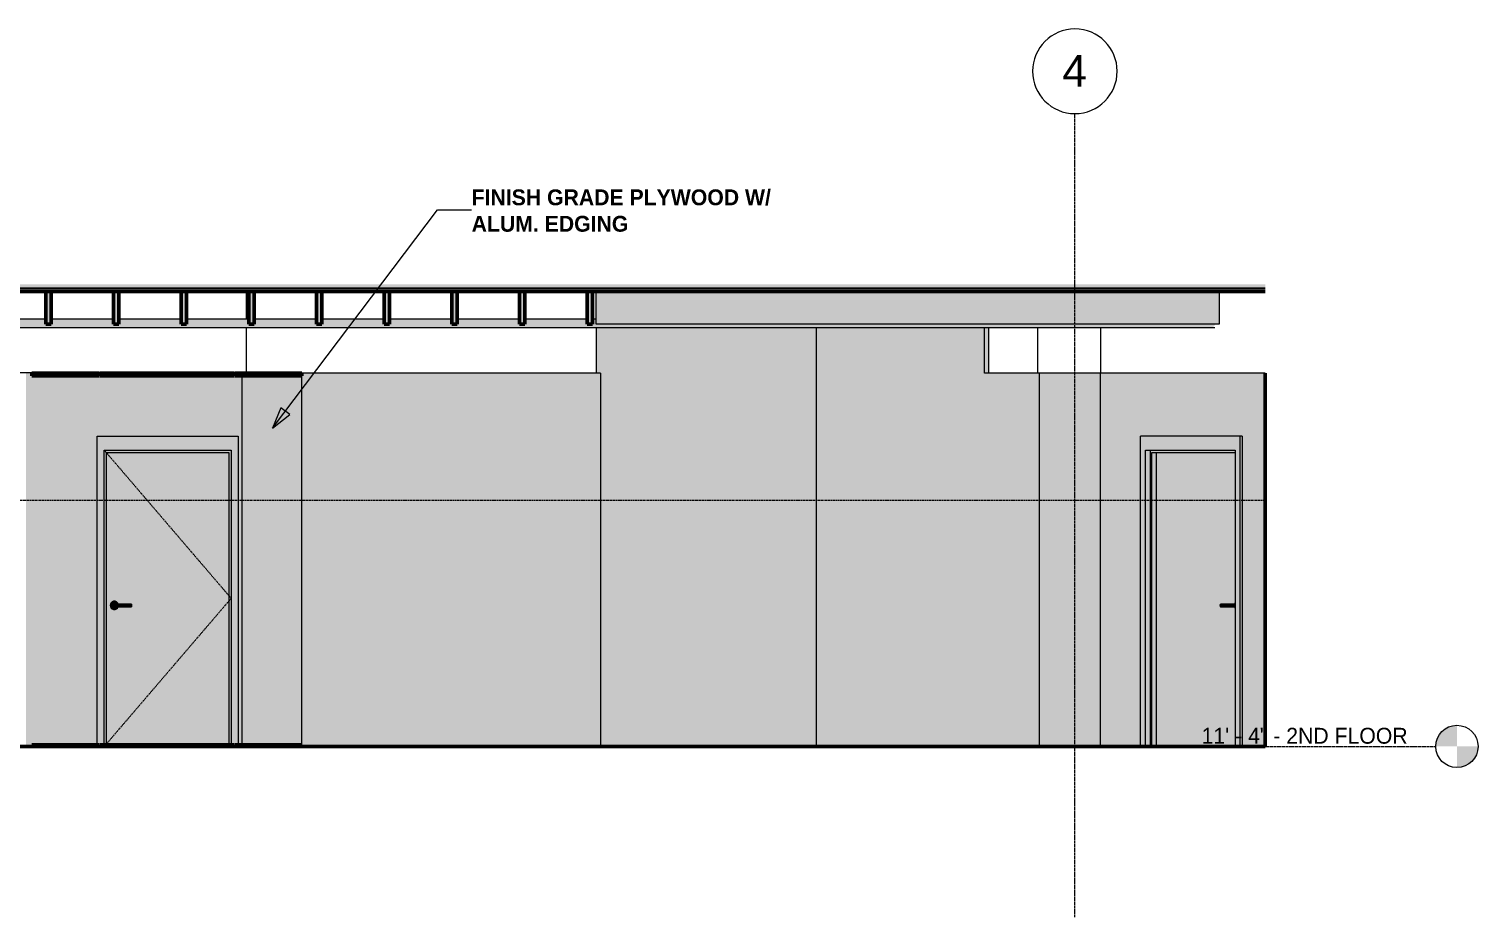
# Model space of a CAD drawing. Header units: inches. Extents: x 2871 to 9348, y -48 to 340.
# Drawn here: x 5856.7 to 6267.8, y 87.6 to 339.5 of the extents above; entities that cross this region are included whole.
import ezdxf

# ---------------------------------------------------------------- set-up
doc = ezdxf.new("R2010")
doc.units = ezdxf.units.IN
doc.header["$MEASUREMENT"] = 0
for name, pattern in [('Aligning Line 1_8_', [0.25, 0.125, -0.125]), ('Dash 1_16_', [0.125, 0.0625, -0.0625]), ('Grid Line 1_2_', [0.875, 0.5, -0.125, 0.125, -0.125])]:
    doc.linetypes.add(name, pattern=pattern)
for name, color, linetype, lineweight in [('0-2', 254, 'Continuous', 5), ('0-3', 165, 'Continuous', 5), ('0-7', 130, 'Continuous', 5), ('A-CLNG', 13, 'Continuous', 18), ('A-CLNG-2', 13, 'Continuous', 60), ('A-DOOR', 31, 'Continuous', 18), ('A-DOOR-4', 31, 'Continuous', 9), ('A-DOOR-6', 31, 'Dash 1_16_', 9), ('A-DOOR-FRAM', 31, 'Continuous', 9), ('A-DOOR-FRAM-3', 31, 'Continuous', 18), ('A-FLOR', 192, 'Continuous', 18), ('A-FLOR-3', 250, 'Continuous', 60), ('A-FLOR-4', 21, 'Continuous', 18), ('A-FLOR-5', 135, 'Continuous', 5), ('A-FLOR-6', 10, 'Continuous', 18), ('A-FLOR-8', 192, 'Continuous', 60), ('A-FLOR-LEVL', 51, 'Continuous', 9), ('A-FLOR-LEVL-1', 51, 'Grid Line 1_2_', 9), ('A-FLOR-LEVL-2', 9, 'Continuous', 9), ('A-FLOR-LEVL-3', 147, 'Continuous', 9), ('A-FLOR-MCUT-1', 10, 'Continuous', 18), ('A-FLOR-PATT-2', 253, 'Continuous', 9), ('A-WALL-4', 113, 'Continuous', 5), ('G-ANNO-SYMB-1', 147, 'Aligning Line 1_8_', 9), ('G-ANNO-TEXT', 231, 'Continuous', 9), ('I-WALL', 2, 'Continuous', 18), ('I-WALL-1', 2, 'Continuous', 5), ('I-WALL-2', 2, 'Continuous', 60), ('P-PIPE', 3, 'Continuous', 9), ('P-PIPE-1', 3, 'Continuous', 5), ('S-BEAM', 12, 'Continuous', 9), ('S-BEAM-1', 12, 'Continuous', 60), ('S-GRID-1', 1, 'Grid Line 1_2_', 9), ('S-GRID-IDEN', 1, 'Continuous', 9), ('S-GRID-IDEN-1', 147, 'Continuous', 9)]:
    doc.layers.add(name, color=color, linetype=linetype, lineweight=lineweight)
doc.styles.add('Arial', font='arial.ttf', dxfattribs={"height": 9})
doc.styles.add('Century Gothic', font='ufonts.com_century-gothic.ttf', dxfattribs={"height": 4.5})
doc.styles.add('Century Gothic_B', font='GOTHICB.TTF', dxfattribs={"height": 4.5})

# ---------------------------------------------------------------- blocks, each defined once
blk = doc.blocks.new('Level - Level Head - Circle-V23-Elevation 11 - a')
at = {"layer": 'A-FLOR-LEVL'}
h = blk.add_hatch(color=256, dxfattribs=at)
edge = h.paths.add_edge_path(flags=0)
edge.add_line((-2391.95, 136), (-2397.95, 136))
edge.add_arc((-2391.95, 136), 6, 90, 180, ccw=False)
edge.add_line((-2391.95, 142), (-2391.95, 136))
h = blk.add_hatch(color=256, dxfattribs=at)
edge = h.paths.add_edge_path(flags=0)
edge.add_line((-2391.95, 130), (-2391.95, 136))
edge.add_line((-2391.95, 136), (-2385.95, 136))
edge.add_arc((-2391.95, 136), 6, 270, 360, ccw=False)
at = {"layer": 'A-FLOR-LEVL-2'}
blk.add_circle((-2391.95, 136), 6, dxfattribs=at)
blk = doc.blocks.new('CTR - 2nd Phase_rvt-5-Elevation 11 - a')
at = {"layer": 'A-FLOR-LEVL-1'}
blk.add_line((-3547.3, 136), (-2397.95, 136), dxfattribs=at)
at = {"layer": '0-2'}
blk.add_blockref('Level - Level Head - Circle-V23-Elevation 11 - a', (0, 0), dxfattribs=at)
at = {"layer": 'A-FLOR-LEVL', "insert": (-2464.38, 141.28), "char_height": 4.5, "width": 73.629, "attachment_point": 1, "style": 'Century Gothic'}
blk.add_mtext('11\' - 4" - 2ND FLOOR', dxfattribs=at)
blk = doc.blocks.new('Level - Level Head - Circle-V24-Elevation 11 - a')
at = {"layer": 'A-FLOR-LEVL'}
h = blk.add_hatch(color=256, dxfattribs=at)
edge = h.paths.add_edge_path(flags=0)
edge.add_line((-2391.95, 136), (-2397.95, 136))
edge.add_arc((-2391.95, 136), 6, 90, 180, ccw=False)
edge.add_line((-2391.95, 142), (-2391.95, 136))
h = blk.add_hatch(color=256, dxfattribs=at)
edge = h.paths.add_edge_path(flags=0)
edge.add_line((-2391.95, 130), (-2391.95, 136))
edge.add_line((-2391.95, 136), (-2385.95, 136))
edge.add_arc((-2391.95, 136), 6, 270, 360, ccw=False)
at = {"layer": 'A-FLOR-LEVL-3'}
blk.add_circle((-2391.95, 136), 6, dxfattribs=at)
blk = doc.blocks.new('CTR - 1st Phase - Unit Layouts_rvt-5-Elevation 11 - a')
at = {"layer": 'A-FLOR-LEVL-1'}
blk.add_line((-3547.3, 136), (-2397.95, 136), dxfattribs=at)
at = {"layer": '0-3'}
blk.add_blockref('Level - Level Head - Circle-V24-Elevation 11 - a', (0, 0), dxfattribs=at)
at = {"layer": 'A-FLOR-LEVL', "insert": (-2464.38, 141.28), "char_height": 4.5, "width": 73.629, "attachment_point": 1, "style": 'Century Gothic'}
blk.add_mtext('11\' - 4" - 2ND FLOOR', dxfattribs=at)
blk = doc.blocks.new('Grid - Grid Head - Circle-50561-Elevation 11 - a')
at = {"layer": 'S-GRID-IDEN-1'}
for start, end in [(0, 180), (180, 360)]:
    blk.add_arc((-3481.32, 327.47), 12, start, end, dxfattribs=at)
blk = doc.blocks.new('CTR - 1st Phase - Shell_rvt-5-Elevation 11 - a')
at = {"layer": 'A-FLOR-4'}
blk.add_hatch(color=256, dxfattribs=at).paths.add_polyline_path([(-3498.93, 265), (-2446.32, 265), (-2446.32, 265.75), (-3498.93, 265.75)], flags=0)
at = {"layer": 'A-FLOR-5'}
blk.add_hatch(color=256, dxfattribs=at).paths.add_polyline_path([(-2454.54, 265.75), (-2446.32, 265.75), (-2446.32, 266), (-3498.93, 266), (-3498.92, 265.75), (-2459.41, 265.75)], flags=0)
at = {"layer": 'A-FLOR-PATT-2'}
h = blk.add_hatch(dxfattribs=at)
h.set_pattern_fill('FP_11', color=256, style=0, pattern_type=2)
h.set_pattern_definition([(0, (-2727.378, 0), (15.36, 3.84), [0.634, -10.886, 0.634, -10.886, -61.44]), (0, (-2727.378, 0), (15.36, 3.84), [-23.04, 0.634, -22.406, 0.634, -10.886, -26.88]), (0, (-2727.378, 0), (15.36, 3.84), [-57.6, 0.634, -7.046, 0.634, -18.566]), (120, (-2721.618, 1.92), (-11.005538, 11.38215), [0.634, -10.886, 0.634, -10.886, -61.44]), (120, (-2721.618, 1.92), (-11.005538, 11.38215), [-23.04, 0.634, -22.406, 0.634, -10.886, -26.88]), (120, (-2721.618, 1.92), (-11.005538, 11.38215), [-57.6, 0.634, -7.046, 0.634, -18.566]), (240, (-2719.698, 9.6), (-4.354462, -15.22215), [0.634, -10.886, 0.634, -10.886, -61.44]), (240, (-2719.698, 9.6), (-4.354462, -15.22215), [-23.04, 0.634, -22.406, 0.634, -10.886, -26.88]), (240, (-2719.698, 9.6), (-4.354462, -15.22215), [-57.6, 0.634, -7.046, 0.634, -18.566])])
h.paths.add_polyline_path([(-2964.4, 266), (-2446.32, 266), (-2446.32, 267.1), (-3498.93, 267.1), (-3498.93, 266), (-2972.62, 266)], flags=0)
at = {"layer": 'A-FLOR-3'}
for p, q in [((-3498.93, 265), (-2446.32, 265)), ((-2446.32, 136), (-3204.37, 136))]:
    blk.add_line(p, q, dxfattribs=at)
at = {"layer": 'A-FLOR-6'}
for p, q in [((-2735.45, 265), (-2735.45, 257.19)), ((-2735.45, 254.81), (-2735.45, 241.88)), ((-2636.17, 254.81), (-2636.17, 241.88)), ((-2524.7, 241.88), (-2524.7, 254.81)), ((-2510.94, 254.81), (-2510.94, 241.88)), ((-2493.02, 254.81), (-2493.02, 241.88))]:
    blk.add_line(p, q, dxfattribs=at)
at = {"layer": 'A-FLOR-LEVL-1'}
blk.add_line((-3547.3, 136), (-2397.95, 136), dxfattribs=at)
at = {"layer": 'A-FLOR-MCUT-1'}
for p, q in [((-2446.32, 266), (-3498.93, 266)), ((-2446.32, 265.75), (-3498.93, 265.75))]:
    blk.add_line(p, q, dxfattribs=at)
at = {"layer": 'G-ANNO-SYMB-1'}
blk.add_line((-2446.32, 205.76), (-3498.93, 205.76), dxfattribs=at)
at = {"layer": 'S-GRID-1'}
blk.add_line((-2500.32, 87.62), (-2500.32, 315.47), dxfattribs=at)
at = {"layer": '0-3'}
for name, p in [('Grid - Grid Head - Circle-50561-Elevation 11 - a', (981, 0)), ('Level - Level Head - Circle-V24-Elevation 11 - a', (0, 0))]:
    blk.add_blockref(name, p, dxfattribs=at)
at = {"layer": 'A-FLOR-LEVL', "insert": (-2464.38, 141.28), "char_height": 4.5, "width": 73.629, "attachment_point": 1, "style": 'Century Gothic'}
blk.add_mtext('11\' - 4" - 2ND FLOOR', dxfattribs=at)
at = {"layer": 'S-GRID-IDEN', "insert": (-2503.89, 332.12), "char_height": 9, "width": 8.484, "attachment_point": 1, "style": 'Arial'}
blk.add_mtext('4', dxfattribs=at)
blk = doc.blocks.new('CTR - 1st Phase -Stairs _ Elevators_rvt-5-Elevation 11 - a')
at = {"layer": 'A-FLOR-LEVL-1'}
blk.add_line((-3547.3, 136), (-2397.95, 136), dxfattribs=at)
at = {"layer": '0-3'}
blk.add_blockref('Level - Level Head - Circle-V24-Elevation 11 - a', (0, 0), dxfattribs=at)
at = {"layer": 'A-FLOR-LEVL', "insert": (-2464.38, 141.28), "char_height": 4.5, "width": 73.629, "attachment_point": 1, "style": 'Century Gothic'}
blk.add_mtext('11\' - 4" - 2ND FLOOR', dxfattribs=at)
blk = doc.blocks.new('Dimension Lumber - 2x10-V5-Elevation 11 - a')
at = {"layer": 'S-BEAM'}
blk.add_hatch(color=256, dxfattribs=at).paths.add_polyline_path([(-3195.45, 255.75), (-3193.95, 255.75), (-3193.95, 265), (-3195.45, 265), (-3195.45, 255.93)], flags=0)
at = {"layer": 'S-BEAM-1'}
for p, q in [((-3193.95, 265), (-3195.45, 265)), ((-3195.45, 265), (-3195.45, 255.75)), ((-3193.95, 255.75), (-3193.95, 265)), ((-3195.45, 255.75), (-3193.95, 255.75))]:
    blk.add_line(p, q, dxfattribs=at)
blk = doc.blocks.new('Dimension Lumber - 2x10-2055079-Elevation 11 - a')
at = {"layer": 'S-BEAM'}
blk.add_hatch(color=256, dxfattribs=at).paths.add_polyline_path([(-3080.26, 255.75), (-3078.76, 255.75), (-3078.76, 265), (-3080.26, 265), (-3080.26, 255.89)], flags=0)
at = {"layer": 'S-BEAM-1'}
for p, q in [((-3078.76, 265), (-3080.26, 265)), ((-3080.26, 265), (-3080.26, 255.75)), ((-3078.76, 255.75), (-3078.76, 265)), ((-3080.26, 255.75), (-3078.76, 255.75))]:
    blk.add_line(p, q, dxfattribs=at)
blk = doc.blocks.new('Dimension Lumber - 2x10-2055077-Elevation 11 - a')
at = {"layer": 'S-BEAM'}
blk.add_hatch(color=256, dxfattribs=at).paths.add_polyline_path([(-3253.05, 255.75), (-3251.55, 255.75), (-3251.55, 265), (-3253.05, 265), (-3253.05, 255.94)], flags=0)
at = {"layer": 'S-BEAM-1'}
for p, q in [((-3251.55, 265), (-3253.05, 265)), ((-3253.05, 265), (-3253.05, 255.75)), ((-3251.55, 255.75), (-3251.55, 265)), ((-3253.05, 255.75), (-3251.55, 255.75))]:
    blk.add_line(p, q, dxfattribs=at)
blk = doc.blocks.new('Dimension Lumber - 2x10-2055076-Elevation 11 - a')
at = {"layer": 'S-BEAM'}
blk.add_hatch(color=256, dxfattribs=at).paths.add_polyline_path([(-3386.88, 255.75), (-3385.94, 255.75), (-3385.94, 265), (-3387.44, 265), (-3387.44, 255.75)], flags=0)
at = {"layer": 'S-BEAM-1'}
for p, q in [((-3385.94, 265), (-3387.44, 265)), ((-3387.44, 265), (-3387.44, 255.75)), ((-3385.94, 255.75), (-3385.94, 265)), ((-3387.44, 255.75), (-3385.94, 255.75))]:
    blk.add_line(p, q, dxfattribs=at)
blk = doc.blocks.new('Dimension Lumber - 2x10-2069432-Elevation 11 - a')
at = {"layer": 'S-BEAM'}
blk.add_hatch(color=256, dxfattribs=at).paths.add_polyline_path([(-2548.08, 255.75), (-2459.41, 255.75), (-2459.41, 265), (-2636.17, 265), (-2636.17, 255.75), (-2549.11, 255.75)], flags=0)
for p, q in [((-2636.17, 255.75), (-2636.17, 265)), ((-2459.41, 265), (-2459.41, 255.75)), ((-2459.41, 255.75), (-2636.17, 255.75))]:
    blk.add_line(p, q, dxfattribs=at)
blk = doc.blocks.new('HOLLOW METAL - UNIT DOOR-1758958-Elevation 11 - a')
at = {"layer": 'A-DOOR'}
for points in [[(-2477.13, 136), (-2454.81, 136), (-2454.81, 175.16), (-2454.95, 175.41), (-2455.02, 175.61), (-2458.96, 175.62), (-2459.03, 175.66), (-2459.08, 175.72), (-2459.16, 175.9), (-2459.16, 176.1), (-2459.08, 176.28), (-2459.03, 176.34), (-2458.96, 176.38), (-2458.89, 176.39), (-2455, 176.39), (-2454.95, 176.59), (-2454.81, 176.84), (-2454.81, 219.38), (-2477.13, 219.38), (-2477.13, 168.76)], [(-2456.59, 176), (-2456.24, 176), (-2456.2, 176.2), (-2456.1, 176.34), (-2456.04, 176.38), (-2456.04, 176.39), (-2458.96, 176.38), (-2459.03, 176.34), (-2459.08, 176.28), (-2459.16, 176.1), (-2459.16, 176), (-2458.65, 176)], [(-2456.04, 175.61), (-2456.04, 175.62), (-2456.1, 175.66), (-2456.16, 175.72), (-2456.23, 175.9), (-2456.24, 176), (-2459.16, 176), (-2459.13, 175.8), (-2459.03, 175.66), (-2458.96, 175.62), (-2458.89, 175.61), (-2456.05, 175.61)], [(-2455.96, 175.61), (-2455.89, 175.62), (-2455.23, 175.62), (-2454.99, 175.66), (-2454.97, 175.68), (-2454.92, 175.75), (-2454.86, 175.9), (-2454.86, 176), (-2456.24, 176), (-2456.2, 175.8), (-2456.1, 175.66), (-2456.04, 175.62)], [(-2456.16, 176), (-2454.85, 176), (-2454.89, 176.2), (-2454.99, 176.34), (-2455.09, 176.39), (-2455.23, 176.39), (-2456.04, 176.38), (-2456.14, 176.3), (-2456.16, 176.28), (-2456.23, 176.1), (-2456.23, 176), (-2456.2, 176)], [(-2455.08, 175.61), (-2454.81, 175.62), (-2454.81, 176), (-2454.85, 176), (-2454.89, 175.8), (-2454.99, 175.66), (-2455.08, 175.62), (-2455.13, 175.61)], [(-2454.81, 176), (-2454.81, 176.39), (-2455.06, 176.38), (-2454.97, 176.32), (-2454.92, 176.26), (-2454.86, 176.1), (-2454.85, 176)]]:
    blk.add_hatch(color=256, dxfattribs=at).paths.add_polyline_path(points, flags=0)
h = blk.add_hatch(color=256, dxfattribs=at)
h.paths.add_polyline_path([(-2454.81, 175.16), (-2454.81, 175.61), (-2455, 175.61), (-2454.93, 175.38), (-2454.81, 175.16)], flags=0)
h.paths.add_polyline_path([(-2454.89, 176.39), (-2454.81, 176.39), (-2454.81, 176.84), (-2454.95, 176.59), (-2454.99, 176.39), (-2454.93, 176.39)], flags=0)
at = {"layer": 'A-DOOR-FRAM-3'}
for points in [[(-2481.15, 136), (-2480.27, 136), (-2480.27, 220), (-2454.81, 220), (-2454.81, 136), (-2453.4, 136), (-2453.4, 224), (-2481.68, 224), (-2481.68, 136)], [(-2453.4, 136), (-2452.87, 136), (-2452.87, 224), (-2453.4, 224), (-2453.4, 168.76)], [(-2478.9, 136), (-2478.9, 220), (-2480.27, 220), (-2480.27, 136), (-2479.21, 136)], [(-2478.45, 136), (-2478.45, 219.38), (-2454.81, 219.38), (-2454.81, 220), (-2478.9, 220), (-2478.9, 136)], [(-2477.57, 136), (-2477.13, 136), (-2477.13, 219.38), (-2478.45, 219.38), (-2478.45, 136)]]:
    blk.add_hatch(color=256, dxfattribs=at).paths.add_polyline_path(points, flags=0)
at = {"layer": 'A-DOOR-4'}
for p, q in [((-2455.96, 176.39), (-2458.89, 176.39)), ((-2458.89, 175.61), (-2455.96, 175.61)), ((-2454.81, 176.39), (-2455.13, 176.39)), ((-2455.13, 175.61), (-2454.81, 175.61))]:
    blk.add_line(p, q, dxfattribs=at)
at = {"layer": 'A-DOOR-4', "flags": 128}
for points in [[(-2455.13, 176.39), (-2455.52, 176.39), (-2455.93, 176.39), (-2455.96, 176.39)], [(-2455.96, 175.61), (-2455.57, 175.61), (-2455.17, 175.61), (-2455.13, 175.61)]]:
    blk.add_lwpolyline(points, dxfattribs=at)
at = {"layer": 'A-DOOR-4'}
for centre, major_axis, start_param, end_param in [((-2454.22, 176), (0, 1.18), 0.785398, 1.228112), ((-2458.89, 176), (0, 0.394), 0, 1.570796), ((-2458.89, 176), (0, 0.394), 1.570796, 3.141593), ((-2454.22, 176), (0, 1.18), 1.911805, 2.356194)]:
    blk.add_ellipse(centre, major_axis=major_axis, ratio=0.707107, start_param=start_param, end_param=end_param, dxfattribs=at)
at = {"layer": 'A-DOOR-FRAM'}
for p, q in [((-2481.68, 136), (-2481.68, 224)), ((-2453.4, 224), (-2481.68, 224)), ((-2452.87, 224), (-2453.4, 224)), ((-2453.4, 136), (-2453.4, 224)), ((-2480.27, 136), (-2480.27, 220)), ((-2480.27, 220), (-2454.81, 220)), ((-2478.9, 136), (-2478.9, 220)), ((-2478.45, 136), (-2478.45, 219.38)), ((-2478.45, 219.38), (-2454.81, 219.38)), ((-2477.13, 136), (-2477.13, 219.38)), ((-2454.81, 220), (-2454.81, 136))]:
    blk.add_line(p, q, dxfattribs=at)
blk = doc.blocks.new('HOLLOW METAL - UNIT DOOR-2058696-Elevation 11 - a')
at = {"layer": 'A-DOOR'}
h = blk.add_hatch(color=256, dxfattribs=at)
h.paths.add_polyline_path([(-2775.07, 136.5), (-2740.32, 136.5), (-2740.32, 219.38), (-2775.07, 219.38), (-2775.07, 168.76)], flags=0)
h.paths.add_polyline_path([(-2772.84, 174.82), (-2773.2, 174.88), (-2773.43, 174.98), (-2773.68, 175.16), (-2773.87, 175.41), (-2773.98, 175.69), (-2774.03, 176), (-2773.98, 176.31), (-2773.87, 176.59), (-2773.68, 176.84), (-2773.43, 177.02), (-2773.15, 177.14), (-2772.84, 177.18), (-2772.54, 177.14), (-2772.25, 177.02), (-2772.01, 176.84), (-2771.82, 176.59), (-2771.74, 176.39), (-2768.02, 176.38), (-2768.02, 175.61), (-2771.74, 175.61), (-2771.82, 175.41), (-2772.01, 175.16), (-2772.25, 174.98), (-2772.54, 174.86)], flags=0)
h = blk.add_hatch(color=256, dxfattribs=at)
h.paths.add_polyline_path([(-2773.02, 175.72), (-2773.12, 175.88), (-2773.13, 175.9), (-2773.14, 176), (-2773.11, 176.14), (-2773.04, 176.25), (-2773.03, 176.25), (-2773.09, 175.99), (-2773.03, 175.75)], flags=0)
h.paths.add_polyline_path([(-2772.84, 174.82), (-2772.54, 174.86), (-2772.25, 174.98), (-2772.01, 175.16), (-2771.82, 175.41), (-2771.74, 175.61), (-2772.86, 175.62), (-2773.01, 175.71), (-2773.02, 175.75), (-2773.09, 176.01), (-2773.01, 176.29), (-2772.9, 176.36), (-2772.83, 176.38), (-2772.65, 176.38), (-2772.56, 176.38), (-2771.74, 176.39), (-2771.82, 176.59), (-2772.01, 176.84), (-2772.25, 177.02), (-2772.54, 177.14), (-2772.84, 177.18), (-2773.15, 177.14), (-2773.43, 177.02), (-2773.68, 176.84), (-2773.87, 176.59), (-2773.98, 176.31), (-2774.03, 176), (-2773.98, 175.69), (-2773.87, 175.41), (-2773.68, 175.16), (-2773.43, 174.98), (-2773.15, 174.86)], flags=0)
for points in [[(-2772.16, 175.61), (-2772.17, 176), (-2773.14, 176), (-2773.1, 175.83), (-2773.04, 175.75), (-2772.99, 175.7), (-2772.89, 175.64), (-2772.81, 175.62), (-2772.64, 175.61), (-2772.57, 175.62), (-2772.17, 175.61)], [(-2768.02, 176), (-2768.02, 176.39), (-2772.16, 176.38), (-2772.16, 176), (-2771.14, 176)], [(-2771.24, 175.61), (-2768.02, 175.62), (-2768.02, 176), (-2772.16, 176), (-2772.16, 175.61), (-2771.5, 175.61)]]:
    blk.add_hatch(color=256, dxfattribs=at).paths.add_polyline_path(points, flags=0)
h = blk.add_hatch(color=256, dxfattribs=at)
h.paths.add_polyline_path([(-2773.02, 176.28), (-2773.11, 176.13), (-2773.13, 176.1), (-2773.13, 176), (-2773.09, 176), (-2773.03, 176.25)], flags=0)
h.paths.add_polyline_path([(-2772.25, 176), (-2772.16, 176), (-2772.17, 176.39), (-2772.19, 176.38), (-2772.76, 176.38), (-2772.75, 176.39), (-2772.9, 176.36), (-2773.01, 176.29), (-2773.02, 176.25), (-2773.09, 176), (-2772.34, 176)], flags=0)
at = {"layer": 'A-DOOR-FRAM-3'}
for points in [[(-2738.63, 136), (-2738.63, 136.5), (-2737.7, 136.5), (-2737.7, 224), (-2777.7, 224), (-2777.69, 136.5), (-2777.28, 136.5), (-2777.28, 136), (-2777.03, 136), (-2777.03, 136.5), (-2775.7, 136.5), (-2775.7, 220), (-2739.7, 220), (-2739.7, 136.5), (-2738.88, 136.5), (-2738.88, 136)], [(-2739.7, 136.5), (-2739.7, 220), (-2775.7, 220), (-2775.69, 136.5), (-2775.07, 136.5), (-2775.07, 219.38), (-2740.32, 219.38), (-2740.32, 136.5), (-2739.7, 136.5)]]:
    blk.add_hatch(color=256, dxfattribs=at).paths.add_polyline_path(points, flags=0)
at = {"layer": 'A-DOOR-4'}
for p, q in [((-2768.02, 176.39), (-2772.16, 176.39)), ((-2772.16, 175.61), (-2768.02, 175.61)), ((-2768.02, 176.39), (-2768.02, 176)), ((-2768.02, 176), (-2768.02, 175.61))]:
    blk.add_line(p, q, dxfattribs=at)
at = {"layer": 'A-DOOR-4', "flags": 128}
for points in [[(-2772.16, 176.39), (-2772.55, 176.39), (-2772.74, 176.39), (-2772.75, 176.39)], [(-2772.75, 175.61), (-2772.59, 175.61), (-2772.21, 175.61), (-2772.16, 175.61)]]:
    blk.add_lwpolyline(points, dxfattribs=at)
at = {"layer": 'A-DOOR-4'}
for start, end in [(19.6343, 180), (180, 340.4367)]:
    blk.add_arc((-2772.84, 176), 1.18, start, end, dxfattribs=at)
at = {"layer": 'A-DOOR-6'}
for p, q in [((-2775.7, 220), (-2739.7, 178)), ((-2739.7, 178), (-2775.26, 136.52))]:
    blk.add_line(p, q, dxfattribs=at)
at = {"layer": 'A-DOOR-FRAM'}
for p, q in [((-2775.7, 220), (-2739.7, 220)), ((-2775.7, 136.5), (-2775.7, 220)), ((-2775.07, 219.38), (-2740.32, 219.38)), ((-2775.07, 136.5), (-2775.07, 219.38)), ((-2740.32, 219.38), (-2740.32, 136.5)), ((-2739.7, 220), (-2739.7, 136.5))]:
    blk.add_line(p, q, dxfattribs=at)
blk = doc.blocks.new('Level - Level Head - Circle-50818-Elevation 11 - a')
at = {"layer": 'A-FLOR-LEVL'}
h = blk.add_hatch(color=256, dxfattribs=at)
edge = h.paths.add_edge_path(flags=0)
edge.add_line((-2391.95, 136), (-2397.95, 136))
edge.add_arc((-2391.95, 136), 6, 90, 180, ccw=False)
edge.add_line((-2391.95, 142), (-2391.95, 136))
h = blk.add_hatch(color=256, dxfattribs=at)
edge = h.paths.add_edge_path(flags=0)
edge.add_line((-2391.95, 130), (-2391.95, 136))
edge.add_line((-2391.95, 136), (-2385.95, 136))
edge.add_arc((-2391.95, 136), 6, -90, 0, ccw=False)
blk.add_circle((-2391.95, 136), 6, dxfattribs=at)

msp = doc.modelspace()

# ---------------------------------------------------------------- hatches: boundary and pattern name
at = {"layer": 'A-CLNG'}
h = msp.add_hatch(color=256, dxfattribs=at)
h.paths.add_polyline_path([(5915.09, 241.07), (5934.04, 241.07), (5934.04, 241.82), (5915.09, 241.82), (5915.09, 241.15)], flags=0)
h.paths.add_polyline_path([(5876.44, 241.07), (5876.44, 241.82), (5857.49, 241.82), (5857.49, 241.07), (5876.02, 241.07)], flags=0)
h.paths.add_polyline_path([(5876.69, 241.07), (5914.84, 241.07), (5914.84, 241.82), (5876.69, 241.82)], flags=0)
at = {"layer": 'A-FLOR'}
h = msp.add_hatch(color=256, dxfattribs=at)
h.paths.add_polyline_path([(5876.44, 136), (5876.44, 136.5), (5857.49, 136.5), (5857.49, 136), (5876.02, 136)], flags=0)
h.paths.add_polyline_path([(5915.09, 136), (5934.04, 136), (5934.04, 136.5), (5915.09, 136.5)], flags=0)
h.paths.add_polyline_path([(5914.84, 136), (5914.84, 136.5), (5876.69, 136.5), (5876.69, 136), (5914.02, 136)], flags=0)
at = {"layer": 'A-WALL-4'}
h = msp.add_hatch(color=256, dxfattribs=at)
h.paths.add_polyline_path([(6018.8, 136), (6080, 136), (6080, 254.81), (6017.55, 254.81), (6017.55, 241.87), (6018.8, 241.87), (6018.8, 201.54)], flags=0)
h.paths.add_polyline_path([(6127.77, 241.87), (6129.02, 241.87), (6129.02, 254.81), (6127.77, 254.81), (6127.77, 242.47)], flags=0)
at = {"layer": 'G-ANNO-TEXT'}
msp.add_hatch(color=256, dxfattribs=at).paths.add_polyline_path([(5925.77, 226.31), (5930.67, 230.13), (5928.1, 232.07)], flags=0)
at = {"layer": 'I-WALL'}
h = msp.add_hatch(color=256, dxfattribs=at)
h.paths.add_polyline_path([(5855.82, 136), (5857.49, 136), (5857.49, 136.5), (5876.02, 136.5), (5876.02, 224), (5916.02, 224), (5916.02, 136.5), (5917.02, 136.5), (5917.02, 241.07), (5915.09, 241.07), (5915.09, 241.82), (5917.02, 241.82), (5917.02, 242), (5855.82, 242), (5855.82, 136.5)], flags=0)
h.paths.add_polyline_path([(5857.49, 241.07), (5857.49, 241.82), (5876.44, 241.82), (5876.44, 241.07), (5862.02, 241.07)], flags=0)
h.paths.add_polyline_path([(5894.91, 241.07), (5876.69, 241.07), (5876.69, 241.82), (5914.84, 241.82), (5914.84, 241.07), (5911.36, 241.07)], flags=0)
h = msp.add_hatch(color=256, dxfattribs=at)
h.paths.add_polyline_path([(5934.04, 136.5), (5934.04, 241.07), (5917.02, 241.07), (5917.02, 136.5), (5923.02, 136.5)], flags=0)
h.paths.add_polyline_path([(5917.02, 241.82), (5934.04, 241.82), (5934.04, 241.87), (5917.02, 241.87)], flags=0)
at = {"layer": 'I-WALL-1'}
for points in [[(6127.77, 136), (6127.77, 254.81), (6080, 254.81), (6080, 136)], [(5944.25, 136), (6012.8, 136), (6012.8, 241.87), (5934.04, 241.87), (5934.04, 136)], [(6018.8, 136), (6018.8, 241.87), (6012.8, 241.87), (6012.8, 136)], [(6127.77, 136), (6134.81, 136), (6134.81, 241.87), (6127.77, 241.87), (6127.77, 201.54)], [(6143.3, 136), (6143.3, 241.87), (6134.81, 241.87), (6134.81, 136), (6141.62, 136)], [(6160.7, 136), (6160.7, 241.87), (6143.3, 241.87), (6143.3, 136)], [(6207.39, 136), (6207.39, 241.87), (6160.7, 241.87), (6160.7, 136), (6172.04, 136), (6172.04, 224), (6200.85, 224), (6200.85, 136), (6201.74, 136)]]:
    msp.add_hatch(color=256, dxfattribs=at).paths.add_polyline_path(points, flags=0)
at = {"layer": 'P-PIPE-1'}
msp.add_hatch(color=256, dxfattribs=at).paths.add_polyline_path([(5200.49, 254.81), (6192.03, 254.82), (6192.34, 254.86), (6192.62, 254.98), (6192.87, 255.18), (6193.05, 255.43), (6193.17, 255.75), (6017.55, 255.76), (6017.55, 256), (6016.54, 256), (6016.54, 255.75), (6015.04, 255.76), (6015.04, 256), (5997.35, 256), (5997.35, 255.75), (5995.85, 255.77), (5995.85, 256), (5978.15, 256), (5978.15, 255.75), (5976.65, 255.75), (5976.65, 256), (5958.95, 256), (5958.95, 255.75), (5957.45, 255.75), (5957.45, 256), (5939.75, 256), (5939.75, 255.75), (5938.25, 255.75), (5938.25, 256), (5920.55, 256), (5920.55, 255.75), (5919.05, 255.75), (5919.05, 256), (5901.35, 256), (5901.35, 255.75), (5899.85, 255.75), (5899.85, 256), (5882.15, 256), (5882.15, 255.75), (5880.65, 255.75), (5880.65, 256), (5862.95, 256), (5862.95, 255.75), (5861.45, 255.75), (5861.45, 256), (5843.75, 256), (5843.75, 255.75), (5842.25, 255.75), (5842.25, 256), (5824.55, 256), (5824.55, 255.75), (5823.05, 255.75), (5823.05, 256), (5805.35, 256), (5805.35, 255.75), (5803.85, 255.75), (5803.85, 256), (5786.15, 256), (5786.15, 255.75), (5784.65, 255.75), (5784.65, 256), (5766.96, 256), (5766.96, 255.75), (5765.46, 255.75), (5765.46, 256), (5747.76, 256), (5747.76, 255.75), (5746.26, 255.75), (5746.26, 256), (5728.56, 256), (5728.56, 255.75), (5727.06, 255.75), (5727.06, 256), (5709.36, 256), (5709.36, 255.75), (5707.86, 255.75), (5707.86, 256), (5690.16, 256), (5690.16, 255.75), (5688.66, 255.75), (5688.66, 256), (5670.96, 256), (5670.96, 255.75), (5669.46, 255.75), (5669.46, 256), (5651.76, 256), (5651.76, 255.75), (5650.26, 255.75), (5650.26, 256), (5632.56, 256), (5632.56, 255.75), (5631.06, 255.75), (5631.06, 256), (5613.36, 256), (5613.36, 255.75), (5611.86, 255.75), (5611.86, 256), (5594.16, 256), (5594.16, 255.75), (5592.66, 255.75), (5592.66, 256), (5574.96, 256), (5574.96, 255.75), (5573.46, 255.75), (5573.46, 256), (5555.76, 256), (5555.76, 255.75), (5554.26, 255.75), (5554.26, 256), (5536.56, 256), (5536.56, 255.75), (5535.06, 255.75), (5535.06, 256), (5517.37, 256), (5517.37, 255.75), (5515.87, 255.75), (5515.87, 256), (5498.17, 256), (5498.17, 255.75), (5496.67, 255.75), (5496.67, 256), (5478.97, 256), (5478.97, 255.75), (5477.47, 255.75), (5477.47, 256), (5459.77, 256), (5459.77, 255.75), (5458.27, 255.75), (5458.27, 256), (5440.57, 256), (5440.56, 255.75), (5439.07, 255.75), (5439.07, 256), (5421.37, 256), (5421.37, 255.75), (5419.87, 255.75), (5419.87, 256), (5402.17, 256), (5402.17, 255.75), (5400.67, 255.75), (5400.67, 256), (5382.97, 256), (5382.97, 255.75), (5381.47, 255.75), (5381.47, 256), (5363.77, 256), (5363.77, 255.75), (5362.27, 255.75), (5362.27, 256), (5344.57, 256), (5344.57, 255.75), (5343.07, 255.75), (5343.07, 256), (5325.37, 256), (5325.37, 255.75), (5323.87, 255.75), (5323.87, 256), (5306.17, 256), (5306.17, 255.75), (5304.67, 255.75), (5304.67, 256), (5286.97, 256), (5286.97, 255.75), (5285.47, 255.75), (5285.47, 256), (5267.78, 255.98), (5267.78, 255.75), (5266.28, 255.75), (5266.28, 256), (5248.58, 255.99), (5248.58, 255.75), (5247.08, 255.75), (5247.08, 256), (5246.05, 255.99), (5246.05, 255.75), (5200.49, 255.75), (5200.49, 254.84)], flags=0)
h = msp.add_hatch(color=256, dxfattribs=at)
h.paths.add_polyline_path([(5826.04, 256), (5842.25, 256), (5842.25, 257.19), (5824.55, 257.19), (5824.55, 256), (5825.01, 256)], flags=0)
h.paths.add_polyline_path([(5573.46, 256), (5573.46, 257.19), (5555.76, 257.17), (5555.76, 256), (5573.16, 256)], flags=0)
h.paths.add_polyline_path([(5526.91, 256), (5535.06, 256), (5535.06, 257.19), (5517.37, 257.18), (5517.37, 256), (5525.88, 256)], flags=0)
h.paths.add_polyline_path([(5246.05, 256), (5247.08, 256.01), (5247.08, 257.19), (5246.05, 257.19), (5246.05, 256.01)], flags=0)
h.paths.add_polyline_path([(5632.56, 256), (5650.26, 256), (5650.26, 257.19), (5632.56, 257.17), (5632.56, 256.12)], flags=0)
h.paths.add_polyline_path([(6017.55, 256), (6017.55, 257.19), (6016.54, 257.19), (6016.54, 256), (6017.23, 256)], flags=0)
h.paths.add_polyline_path([(5248.58, 256), (5266.28, 256.02), (5266.28, 257.19), (5248.58, 257.19), (5248.58, 256.01)], flags=0)
h.paths.add_polyline_path([(6015.04, 256), (6015.04, 257.19), (5997.35, 257.19), (5997.35, 256), (6014.15, 256)], flags=0)
h.paths.add_polyline_path([(5574.96, 256), (5592.66, 256), (5592.66, 257.19), (5574.96, 257.17), (5574.96, 256.11)], flags=0)
h.paths.add_polyline_path([(5631.06, 256), (5631.06, 257.19), (5613.36, 257.17), (5613.36, 256), (5630.73, 256)], flags=0)
h.paths.add_polyline_path([(5515.87, 256), (5515.87, 257.19), (5498.17, 257.18), (5498.17, 256), (5515.6, 256)], flags=0)
h.paths.add_polyline_path([(5995.85, 256), (5995.85, 257.19), (5978.15, 257.19), (5978.15, 256), (5995.65, 256)], flags=0)
h.paths.add_polyline_path([(5651.76, 256), (5669.46, 256), (5669.46, 257.19), (5651.76, 257.17), (5651.76, 256.13)], flags=0)
h.paths.add_polyline_path([(5267.78, 256), (5285.47, 256), (5285.47, 257.19), (5267.78, 257.18), (5267.78, 256.02)], flags=0)
h.paths.add_polyline_path([(5976.65, 256), (5976.65, 257.19), (5958.95, 257.19), (5958.95, 256), (5976.12, 256)], flags=0)
h.paths.add_polyline_path([(5286.97, 256), (5304.67, 256), (5304.67, 257.19), (5286.97, 257.18), (5286.97, 256.02)], flags=0)
h.paths.add_polyline_path([(5957.45, 256), (5957.45, 257.19), (5939.75, 257.19), (5939.75, 256), (5956.59, 256)], flags=0)
h.paths.add_polyline_path([(5670.96, 256), (5688.66, 256), (5688.66, 257.19), (5670.96, 257.17), (5670.96, 256.14)], flags=0)
h.paths.add_polyline_path([(5938.25, 256), (5938.25, 257.19), (5920.55, 257.19), (5920.55, 256), (5938.08, 256)], flags=0)
h.paths.add_polyline_path([(5496.67, 256), (5496.67, 257.19), (5478.97, 257.18), (5478.97, 256), (5496.07, 256)], flags=0)
h.paths.add_polyline_path([(5306.17, 256), (5323.87, 256), (5323.87, 257.19), (5306.17, 257.18), (5306.17, 256.03)], flags=0)
h.paths.add_polyline_path([(5919.05, 256), (5919.05, 257.19), (5901.35, 257.19), (5901.35, 256), (5918.55, 256)], flags=0)
h.paths.add_polyline_path([(5325.37, 256), (5343.07, 256), (5343.07, 257.19), (5325.37, 257.18), (5325.37, 256.04)], flags=0)
h.paths.add_polyline_path([(5899.85, 256), (5899.85, 257.19), (5882.15, 257.19), (5882.15, 256), (5899.02, 256)], flags=0)
h.paths.add_polyline_path([(5690.16, 256), (5707.86, 256), (5707.86, 257.19), (5690.16, 257.17), (5690.16, 256.14)], flags=0)
h.paths.add_polyline_path([(5344.57, 256), (5362.27, 256), (5362.27, 257.19), (5344.57, 257.18), (5344.57, 256.04)], flags=0)
h.paths.add_polyline_path([(5880.65, 256), (5880.65, 257.19), (5862.95, 257.19), (5862.95, 256), (5880.52, 256)], flags=0)
h.paths.add_polyline_path([(5477.47, 256), (5477.47, 257.19), (5459.77, 257.18), (5459.77, 256), (5476.54, 256)], flags=0)
h.paths.add_polyline_path([(5594.16, 256), (5611.86, 256), (5611.86, 257.19), (5594.16, 257.17), (5594.16, 256.11)], flags=0)
h.paths.add_polyline_path([(5554.26, 256), (5554.26, 257.19), (5536.56, 257.17), (5536.56, 256), (5553.63, 256)], flags=0)
h.paths.add_polyline_path([(5709.36, 256), (5727.06, 256), (5727.06, 257.19), (5709.36, 257.17), (5709.36, 256.15)], flags=0)
h.paths.add_polyline_path([(5861.45, 256), (5861.45, 257.19), (5843.75, 257.19), (5843.75, 256), (5860.99, 256)], flags=0)
h.paths.add_polyline_path([(5363.77, 256), (5381.47, 256), (5381.47, 257.19), (5363.77, 257.18), (5363.77, 256.05)], flags=0)
h.paths.add_polyline_path([(5382.97, 256), (5400.67, 256), (5400.67, 257.19), (5382.97, 257.18), (5382.97, 256.05)], flags=0)
h.paths.add_polyline_path([(5823.05, 256), (5823.05, 257.19), (5805.35, 257.19), (5805.35, 256), (5822.95, 256)], flags=0)
h.paths.add_polyline_path([(5458.27, 256), (5458.27, 257.19), (5440.57, 257.18), (5440.57, 256), (5458.03, 256)], flags=0)
h.paths.add_polyline_path([(5728.56, 256), (5746.26, 256), (5746.26, 257.19), (5728.56, 257.17), (5728.56, 256.15)], flags=0)
h.paths.add_polyline_path([(5402.17, 256), (5419.87, 256), (5419.87, 257.19), (5402.17, 257.18), (5402.17, 256.06)], flags=0)
h.paths.add_polyline_path([(5803.85, 256), (5803.85, 257.19), (5786.15, 257.19), (5786.15, 256), (5803.42, 256)], flags=0)
h.paths.add_polyline_path([(5784.65, 256), (5784.65, 257.19), (5766.96, 257.17), (5766.96, 256), (5783.89, 256)], flags=0)
h.paths.add_polyline_path([(5421.37, 256), (5439.07, 256), (5439.07, 257.19), (5421.37, 257.18), (5421.37, 256.06)], flags=0)
h.paths.add_polyline_path([(5765.46, 256), (5765.46, 257.19), (5747.76, 257.17), (5747.76, 256), (5765.39, 256)], flags=0)

# ---------------------------------------------------------------- linework, layer by layer
at = {"layer": 'A-CLNG-2'}
for p, q in [((5876.44, 241.82), (5857.49, 241.82)), ((5857.49, 241.82), (5857.49, 241.07)), ((5857.49, 241.07), (5876.44, 241.07)), ((5876.44, 241.07), (5876.44, 241.82)), ((5914.84, 241.82), (5876.69, 241.82)), ((5876.69, 241.82), (5876.69, 241.07)), ((5876.69, 241.07), (5914.84, 241.07)), ((5914.84, 241.07), (5914.84, 241.82)), ((5934.04, 241.82), (5915.09, 241.82)), ((5915.09, 241.82), (5915.09, 241.07)), ((5915.09, 241.07), (5934.04, 241.07)), ((5934.04, 241.07), (5934.04, 241.82))]:
    msp.add_line(p, q, dxfattribs=at)
at = {"layer": 'A-FLOR-8'}
for p, q in [((5876.44, 136.5), (5857.49, 136.5)), ((5857.49, 136.5), (5857.49, 135.98)), ((5876.44, 135.98), (5876.44, 136.5)), ((5914.84, 136.5), (5876.69, 136.5)), ((5876.69, 136.5), (5876.69, 135.98)), ((5914.84, 135.98), (5914.84, 136.5)), ((5934.04, 136.5), (5915.09, 136.5)), ((5915.09, 136.5), (5915.09, 135.98)), ((5934.04, 135.98), (5934.04, 136.5))]:
    msp.add_line(p, q, dxfattribs=at)
at = {"layer": 'A-FLOR-LEVL-1'}
msp.add_line((5106.42, 136), (6255.77, 136), dxfattribs=at)
at = {"layer": 'G-ANNO-TEXT'}
for p, q in [((5925.77, 226.31), (5972.56, 288.22)), ((5972.56, 288.22), (5982.24, 288.22)), ((5928.1, 232.07), (5925.77, 226.31)), ((5930.67, 230.13), (5928.1, 232.07)), ((5925.77, 226.31), (5930.67, 230.13))]:
    msp.add_line(p, q, dxfattribs=at)
at = {"layer": 'I-WALL'}
for p, q in [((6080, 254.81), (6080, 136)), ((6127.77, 241.87), (6127.77, 254.81)), ((5917.02, 242), (5849.82, 242)), ((5917.02, 241.82), (5917.02, 242)), ((6018.8, 241.87), (5917.02, 241.87)), ((5917.02, 241.07), (5917.02, 136.5)), ((5934.04, 241.82), (5934.04, 241.87)), ((5934.04, 136.5), (5934.04, 241.07)), ((6018.8, 241.87), (6018.8, 136)), ((6160.7, 241.87), (6127.77, 241.87)), ((6143.3, 241.87), (6143.3, 136)), ((6160.7, 136), (6160.7, 241.87)), ((6207.39, 241.87), (6160.7, 241.87)), ((5876.02, 136.5), (5876.02, 224)), ((5876.02, 224), (5916.02, 224)), ((5916.02, 224), (5916.02, 136.5)), ((6200.85, 224), (6200.85, 136))]:
    msp.add_line(p, q, dxfattribs=at)
at = {"layer": 'I-WALL-2'}
for p, q in [((6207.39, 241.87), (6207.39, 136)), ((6207.4, 241.87), (6207.39, 241.87)), ((6207.39, 136), (6207.4, 136))]:
    msp.add_line(p, q, dxfattribs=at)
at = {"layer": 'P-PIPE'}
for p, q in [((5861.45, 257.19), (5843.75, 257.19)), ((5880.65, 257.19), (5862.95, 257.19)), ((5899.85, 257.19), (5882.15, 257.19)), ((5919.05, 257.19), (5901.35, 257.19)), ((5938.25, 257.19), (5920.55, 257.19)), ((5957.45, 257.19), (5939.75, 257.19)), ((5976.65, 257.19), (5958.95, 257.19)), ((5995.85, 257.19), (5978.15, 257.19)), ((6015.04, 257.19), (5997.35, 257.19)), ((6017.55, 257.19), (6016.54, 257.19)), ((5200.49, 254.81), (6193.1, 254.81))]:
    msp.add_line(p, q, dxfattribs=at)

# ---------------------------------------------------------------- block references
at = {"layer": '0-7'}
for name in ['CTR - 1st Phase - Shell_rvt-5-Elevation 11 - a', 'CTR - 2nd Phase_rvt-5-Elevation 11 - a', 'CTR - 1st Phase - Unit Layouts_rvt-5-Elevation 11 - a', 'CTR - 1st Phase -Stairs _ Elevators_rvt-5-Elevation 11 - a']:
    msp.add_blockref(name, (8653.72, 0), dxfattribs=at)
at = {"layer": 'A-DOOR'}
for name in ['HOLLOW METAL - UNIT DOOR-2058696-Elevation 11 - a', 'HOLLOW METAL - UNIT DOOR-1758958-Elevation 11 - a']:
    msp.add_blockref(name, (8653.72, 0), dxfattribs=at)
at = {"layer": 'A-FLOR-LEVL'}
msp.add_blockref('Level - Level Head - Circle-50818-Elevation 11 - a', (8653.72, 0), dxfattribs=at)
at = {"layer": 'S-BEAM'}
for name, p in [('Dimension Lumber - 2x10-V5-Elevation 11 - a', (9056.9, 0)), ('Dimension Lumber - 2x10-2055079-Elevation 11 - a', (8960.91, 0)), ('Dimension Lumber - 2x10-2055079-Elevation 11 - a', (8980.11, 0)), ('Dimension Lumber - 2x10-2055077-Elevation 11 - a', (9172.1, 0)), ('Dimension Lumber - 2x10-2055077-Elevation 11 - a', (9191.3, 0)), ('Dimension Lumber - 2x10-2055077-Elevation 11 - a', (9210.5, 0)), ('Dimension Lumber - 2x10-2055077-Elevation 11 - a', (9229.7, 0)), ('Dimension Lumber - 2x10-2055077-Elevation 11 - a', (9248.9, 0)), ('Dimension Lumber - 2x10-2055076-Elevation 11 - a', (9402.49, 0)), ('Dimension Lumber - 2x10-2069432-Elevation 11 - a', (8653.72, 0))]:
    msp.add_blockref(name, p, dxfattribs=at)

# ---------------------------------------------------------------- texts
at = {"layer": 'A-FLOR-LEVL', "insert": (6189.34, 141.28), "char_height": 4.5, "width": 73.629, "attachment_point": 1, "style": 'Century Gothic'}
msp.add_mtext('11\' - 4" - 2ND FLOOR', dxfattribs=at)
at = {"layer": 'G-ANNO-TEXT', "char_height": 4.5, "attachment_point": 1, "style": 'Century Gothic_B'}
for s, insert, width in [('FINISH GRADE PLYWOOD W/', (5982.24, 293.98), 104.232), ('ALUM. EDGING', (5982.24, 286.48), 55.752)]:
    msp.add_mtext(s, dxfattribs=dict(at, insert=insert, width=width))

doc.saveas('drawing.dxf')
